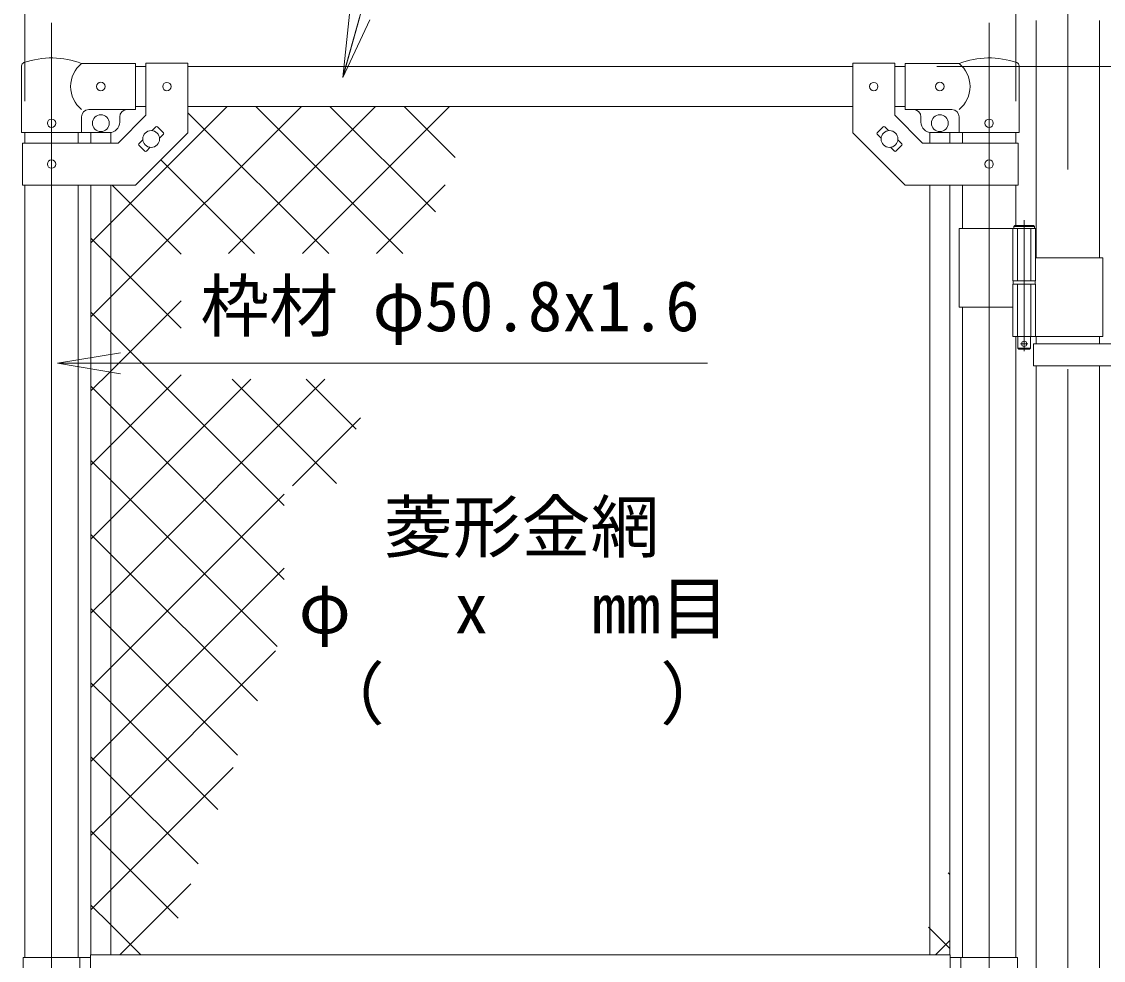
# Model space of a CAD drawing. Units: millimetres, scale not verified. Extents: x -6299 to 6301, y -4455 to 4455.
# Drawn here: x -3446 to -2414, y -159 to 737 of the extents above; entities that cross this region are included whole.
import ezdxf
from ezdxf.enums import TextEntityAlignment as Align

# ---------------------------------------------------------------- set-up
doc = ezdxf.new("R2010")
doc.units = ezdxf.units.MM
doc.header["$LTSCALE"] = 30
doc.linetypes.add('DASHED', pattern=[7.5, 6, -1.5])
doc.linetypes.add('USER1', pattern=[50.8, 31.75, -6.35, 6.35, -6.35])
for name, color, linetype, lineweight in [('0-0_D-STR-TXT', 7, 'Continuous', 9), ('0-3_D-BMK', 2, 'USER1', 13), ('0-4_D-STR1', 1, 'Continuous', 18), ('0-5_D-STR3', 3, 'Continuous', 13), ('0-9_D-STR-DIM', 7, 'Continuous', 9), ('0-A_0', 7, 'Continuous', 9), ('0-B_D-STR2', 7, 'Continuous', 9)]:
    doc.layers.add(name, color=color, linetype=linetype, lineweight=lineweight)
doc.styles.add('ＭＳ ゴシック', font='')
doc.styles.get('ＭＳ ゴシック').set_extended_font_data('MS Gothic')

# ---------------------------------------------------------------- blocks, each defined once
blk = doc.blocks.new('_Open')
at = {"layer": '0-A_0'}
blk.add_line((-30, 5), (0, 0), dxfattribs=at)
blk.add_lwpolyline([(-30, -5), (0, 0), (-30, 0)], dxfattribs=at)

msp = doc.modelspace()

# ---------------------------------------------------------------- linework, layer by layer
at = {"layer": '0-0_D-STR-TXT'}
for points in [[(-2548, 880.93), (-3084.2, 880.93), (-3138.92, 685.33)], [(-2791.45, 410.76), (-3212.28, 410.76), (-3409.43, 410.76)]]:
    msp.add_lwpolyline(points, dxfattribs=at)
at = {"layer": '0-3_D-BMK'}
for p, q in [((-2447.83, 1929.08), (-2447.83, -1466.74)), ((-3417.18, 735.57), (-3417.18, -1102.82)), ((-2522.98, 735.57), (-2522.98, -1102.82)), ((-2489.56, 547.26), (-2489.56, 422.37)), ((-2493.19, 429.34), (-2485.94, 429.34))]:
    msp.add_line(p, q, dxfattribs=at)
at = {"layer": '0-4_D-STR1'}
for p, q in [((-2478.08, 737.94), (-2478.08, 511.34)), ((-2417.58, 737.94), (-2417.58, 511.34)), ((-3337.18, 693.84), (-3327.18, 693.84)), ((-3287.18, 693.84), (-2652.98, 693.84)), ((-2612.98, 693.84), (-2602.98, 693.84)), ((-3337.18, 655.84), (-3327.18, 655.84)), ((-3287.18, 655.84), (-2652.98, 655.84)), ((-2612.98, 655.84), (-2602.98, 655.84)), ((-3442.58, 630.84), (-3442.58, 620.79)), ((-3391.78, 630.84), (-3391.78, 620.79)), ((-2548.38, 630.84), (-2548.38, 620.79)), ((-2497.58, 630.84), (-2497.58, 620.79)), ((-3442.58, 580.79), (-3442.58, -156.16)), ((-3391.78, 580.79), (-3391.78, -156.16)), ((-2548.38, 580.79), (-2548.38, 539.34)), ((-2497.58, 580.79), (-2497.58, 542.34)), ((-2548.38, 464.34), (-2548.38, -156.16)), ((-2497.58, 436.34), (-2497.58, -156.16)), ((-2478.08, 436.34), (-2478.08, 429.34)), ((-2417.58, 436.34), (-2417.58, 429.34)), ((-2478.08, 408.34), (-2478.08, -307.66)), ((-2417.58, 408.34), (-2417.58, -307.66))]:
    msp.add_line(p, q, dxfattribs=at)
at = {"layer": '0-5_D-STR3'}
for p, q in [((-3445.73, 630.84), (-3445.73, 694.53)), ((-3337.18, 696.84), (-3388.63, 696.84)), ((-3337.18, 696.84), (-3337.18, 652.84)), ((-3327.18, 697.04), (-3327.18, 647.36)), ((-3327.18, 697.04), (-3287.18, 697.04)), ((-3287.18, 697.04), (-3287.18, 630.79)), ((-2652.98, 697.04), (-2652.98, 630.79)), ((-2612.98, 697.04), (-2652.98, 697.04)), ((-2612.98, 697.04), (-2612.98, 647.36)), ((-2602.98, 696.84), (-2551.53, 696.84)), ((-2602.98, 696.84), (-2602.98, 652.84)), ((-2494.43, 630.84), (-2494.43, 694.53)), ((-3337.18, 652.84), (-3381.63, 652.84)), ((-2602.98, 652.84), (-2558.53, 652.84)), ((-3388.63, 630.84), (-3388.63, 645.84)), ((-3353.75, 620.79), (-3327.18, 647.36)), ((-3352.18, 645.84), (-3352.18, 640.84)), ((-2586.42, 620.79), (-2612.98, 647.36)), ((-2587.98, 645.84), (-2587.98, 640.84)), ((-2551.53, 630.84), (-2551.53, 645.84)), ((-3445.73, 630.84), (-3388.63, 630.84)), ((-3388.63, 630.84), (-3362.18, 630.84)), ((-3379.68, 630.84), (-3379.68, 620.79)), ((-3360.68, 630.84), (-3360.68, 620.79)), ((-3321.3, 632.74), (-3317.59, 636.46)), ((-3316.17, 636.46), (-3310.52, 630.8)), ((-3314.23, 625.67), (-3310.52, 629.38)), ((-2623.99, 636.46), (-2629.65, 630.8)), ((-2625.94, 625.67), (-2629.65, 629.38)), ((-2618.86, 632.74), (-2622.58, 636.46)), ((-2579.48, 630.84), (-2579.48, 620.79)), ((-2551.53, 630.84), (-2577.98, 630.84)), ((-2560.48, 630.84), (-2560.48, 620.79)), ((-2494.43, 630.84), (-2551.53, 630.84)), ((-3444.88, 620.79), (-3353.75, 620.79)), ((-3444.88, 620.79), (-3444.88, 580.79)), ((-3333.85, 620.19), (-3330.14, 623.91)), ((-2606.32, 620.19), (-2610.03, 623.91)), ((-2495.28, 620.79), (-2586.42, 620.79)), ((-2495.28, 620.79), (-2495.28, 580.79)), ((-3333.85, 618.78), (-3328.19, 613.12)), ((-3326.78, 613.12), (-3323.06, 616.84)), ((-2613.39, 613.12), (-2617.1, 616.84)), ((-2606.32, 618.78), (-2611.97, 613.12)), ((-3379.68, 580.79), (-3379.68, -153.66)), ((-3360.68, 580.79), (-3360.68, -153.66)), ((-2579.48, 580.79), (-2579.48, -153.66)), ((-2560.48, 580.79), (-2560.48, -153.66)), ((-2551.53, 539.34), (-2551.53, 464.34)), ((-2551.53, 539.34), (-2478.76, 539.34)), ((-2500.36, 539.34), (-2500.36, 489.34)), ((-2479.56, 541.34), (-2499.56, 541.34)), ((-2498.56, 542.34), (-2480.56, 542.34)), ((-2479.56, 541.34), (-2480.56, 542.34)), ((-2479.56, 541.34), (-2479.56, 539.34)), ((-2478.76, 539.34), (-2478.76, 489.34)), ((-2478.76, 511.34), (-2414.53, 511.34)), ((-2414.53, 511.34), (-2414.53, 436.34)), ((-2500.36, 489.34), (-2478.76, 489.34)), ((-2500.36, 486.34), (-2478.76, 486.34)), ((-2500.36, 486.34), (-2500.36, 436.34)), ((-2500.06, 489.34), (-2500.06, 486.34)), ((-2500.06, 486.34), (-2479.06, 486.34)), ((-2479.06, 489.34), (-2479.06, 486.34)), ((-2478.76, 486.34), (-2478.76, 436.34)), ((-2551.53, 464.34), (-2500.59, 464.34)), ((-2500.36, 436.34), (-2414.53, 436.34)), ((-2495.56, 436.34), (-2495.56, 425.34)), ((-2494.56, 424.34), (-2495.56, 425.34)), ((-2494.56, 424.34), (-2484.56, 424.34)), ((-2484.56, 424.34), (-2483.56, 425.34)), ((-2480.63, 429.34), (-2480.63, 408.34)), ((-2480.63, 429.34), (-2365.83, 429.34)), ((-2480.63, 408.34), (-2365.83, 408.34)), ((-3380.08, -153.66), (-2560.08, -153.66)), ((-3380.08, -174.66), (-3380.08, -153.66)), ((-2560.08, -208.66), (-2560.08, -153.66)), ((-3444.18, -156.16), (-3444.18, -174.66)), ((-3444.18, -156.16), (-3380.08, -156.16)), ((-3390.18, -156.16), (-3390.18, -174.66)), ((-2495.98, -156.16), (-2560.08, -156.16)), ((-2549.98, -156.16), (-2549.98, -206.16)), ((-2495.98, -156.16), (-2495.98, -206.16))]:
    msp.add_line(p, q, dxfattribs=at)
at = {"layer": '0-5_D-STR3', "linetype": 'DASHED'}
for p, q in [((-2495.86, 539.34), (-2495.86, 489.34)), ((-2483.26, 539.34), (-2483.26, 489.34)), ((-2495.86, 486.34), (-2495.86, 436.34)), ((-2483.26, 486.34), (-2483.26, 436.34))]:
    msp.add_line(p, q, dxfattribs=at)
at = {"layer": '0-5_D-STR3'}
for points in [[(-3444.88, 580.79), (-3337.18, 580.79), (-3287.18, 630.79)], [(-2495.28, 580.79), (-2602.98, 580.79), (-2652.98, 630.79)], [(-2498.56, 542.34), (-2499.56, 541.34), (-2499.56, 539.34)], [(-2483.56, 436.34), (-2483.56, 425.34), (-2495.56, 425.34)]]:
    msp.add_lwpolyline(points, dxfattribs=at)
for centre, radius in [((-3370.18, 674.84), 4), ((-3307.18, 674.79), 4), ((-2632.98, 674.79), 4), ((-2569.98, 674.84), 4), ((-3417.18, 639.84), 4), ((-3370.18, 639.84), 8), ((-2569.98, 639.84), 8), ((-2522.98, 639.84), 4), ((-3322.18, 624.79), 8), ((-2617.98, 624.79), 8), ((-3417.18, 600.79), 4), ((-2522.98, 600.79), 4), ((-2489.56, 429.34), 2.5)]:
    msp.add_circle(centre, radius, dxfattribs=at)
for centre, radius, start, end in [((-3417.18, 622.11), 80, 69.0916, 109.22051), ((-2522.98, 622.11), 80, 70.77949, 110.9084), ((-3442.43, 694.53), 3.3, 109.22051, 180), ((-3370.44, 674.84), 28.55, 129.59418, 230.40582), ((-2569.73, 674.84), 28.55, 309.59418, 50.40582), ((-2497.73, 694.53), 3.3, 0, 70.77949), ((-3381.63, 645.84), 7, 90, 180), ((-3345.18, 645.84), 7, 90, 180), ((-2594.98, 645.84), 7, 0, 90), ((-2558.53, 645.84), 7, 0, 90), ((-3362.18, 640.84), 10, 270, 0), ((-2577.98, 640.84), 10, 180, 270), ((-3316.88, 635.75), 1, 45, 135), ((-3311.22, 630.09), 1, 315, 45), ((-2628.94, 630.09), 1, 135, 225), ((-2623.29, 635.75), 1, 45, 135), ((-3333.14, 619.49), 1, 135, 225), ((-2607.02, 619.49), 1, 315, 45), ((-3327.49, 613.83), 1, 225, 315), ((-2612.68, 613.83), 1, 225, 315)]:
    msp.add_arc(centre, radius, start, end, dxfattribs=at)
at = {"layer": '0-9_D-STR-DIM'}
for p, q in [((-3442.58, 660.84), (-3442.58, 2173.84)), ((-2497.58, 660.84), (-2497.58, 2173.84)), ((-2572.98, 693.84), (-1767.83, 693.84)), ((-2572.98, 693.84), (-1767.83, 693.84)), ((-2572.98, 693.84), (-1597.83, 693.84)), ((-2572.98, 693.84), (-1597.83, 693.84))]:
    msp.add_line(p, q, dxfattribs=at)
at = {"layer": '0-B_D-STR2'}
for p, q in [((-3360.68, 544.82), (-3249.66, 655.84)), ((-3360.68, 474.1), (-3178.95, 655.84)), ((-3248.54, 515.54), (-3108.24, 655.84)), ((-3082.13, 515.54), (-3222.43, 655.84)), ((-3177.83, 515.54), (-3037.53, 655.84)), ((-3051.04, 555.16), (-3151.72, 655.84)), ((-3032.17, 607), (-3081.01, 655.84)), ((-3152.84, 515.54), (-3287.18, 649.88)), ((-3223.56, 515.54), (-3312.99, 604.98)), ((-3293.73, 515.01), (-3359.51, 580.79)), ((-3107.12, 515.54), (-3041.63, 581.03)), ((-3379.68, 525.82), (-3360.68, 544.82)), ((-3379.68, 455.1), (-3360.68, 474.1)), ((-3360.68, 403.39), (-3293.73, 470.34)), ((-3360.68, 440.54), (-3379.68, 459.54)), ((-3195.33, 275.19), (-3360.68, 440.54)), ((-3379.68, 384.39), (-3360.68, 403.39)), ((-3360.68, 332.68), (-3293.73, 399.63)), ((-3145.39, 295.95), (-3244.98, 395.54)), ((-3126.52, 347.79), (-3174.27, 395.54)), ((-3360.68, 369.83), (-3379.68, 388.83)), ((-3195.33, 204.48), (-3360.68, 369.83)), ((-3187.4, 293.84), (-3122.56, 358.68)), ((-3379.68, 313.68), (-3360.68, 332.68)), ((-3360.68, 299.12), (-3379.68, 318.12)), ((-3201.99, 140.43), (-3360.68, 299.12)), ((-3360.68, 228.41), (-3379.68, 247.41)), ((-3220.86, 88.58), (-3360.68, 228.41)), ((-3360.68, 157.7), (-3379.68, 176.7)), ((-3239.73, 36.74), (-3360.68, 157.7)), ((-3360.68, -20.87), (-3203.49, 136.33)), ((-3360.68, 86.98), (-3379.68, 105.98)), ((-3258.6, -15.1), (-3360.68, 86.98)), ((-3360.68, 16.27), (-3379.68, 35.27)), ((-3360.68, -91.58), (-3243.95, 25.15)), ((-3277.47, -66.94), (-3360.68, 16.27)), ((-3379.68, -39.87), (-3360.68, -20.87)), ((-3360.68, -54.44), (-3379.68, -35.44)), ((-3296.34, -118.78), (-3360.68, -54.44)), ((-2560.48, -76.82), (-2562.08, -75.23)), ((-3379.68, -110.58), (-3360.68, -91.58)), ((-3352.05, -153.66), (-3284.41, -86.02)), ((-2574.24, -153.66), (-2560.48, -139.91))]:
    msp.add_line(p, q, dxfattribs=at)
for points in [[(-3293.73, 444.3), (-3360.68, 511.25), (-3379.68, 530.25)], [(-3379.68, 242.97), (-3360.68, 261.97), (-3227.12, 395.54)], [(-3379.68, 172.26), (-3360.68, 191.26), (-3156.4, 395.54)], [(-3379.68, 101.55), (-3360.68, 120.55), (-3195.33, 285.9)], [(-3379.68, 30.84), (-3360.68, 49.84), (-3195.33, 215.19)], [(-3332.17, -153.66), (-3360.68, -125.15), (-3379.68, -106.15)], [(-2560.48, -147.53), (-2579.48, -128.53), (-2580.95, -127.07)]]:
    msp.add_lwpolyline(points, dxfattribs=at)

# ---------------------------------------------------------------- block references
at = {"layer": '0-0_D-STR-TXT', "xscale": 2, "yscale": 2}
for p, rotation in [((-3139.46, 683.4), 254.37026), ((-3411.43, 410.76), 180)]:
    msp.add_blockref('_Open', p, dxfattribs=dict(at, rotation=rotation))

# ---------------------------------------------------------------- texts
at = {"layer": '0-0_D-STR-TXT', "style": 'ＭＳ ゴシック'}
for s, p in [('枠材 φ50.8x1.6', (-3275.2, 426.9)), ('菱形金網', (-3100.28, 216.24)), ('φ\u3000 x\u3000 mm目', (-3181.5, 138.65)), ('（\u3000\u3000\u3000\u3000）', (-3165.26, 57))]:
    msp.add_text(s, height=48.17, dxfattribs=at).set_placement(p, align=Align.BOTTOM_LEFT)

doc.saveas('drawing.dxf')
